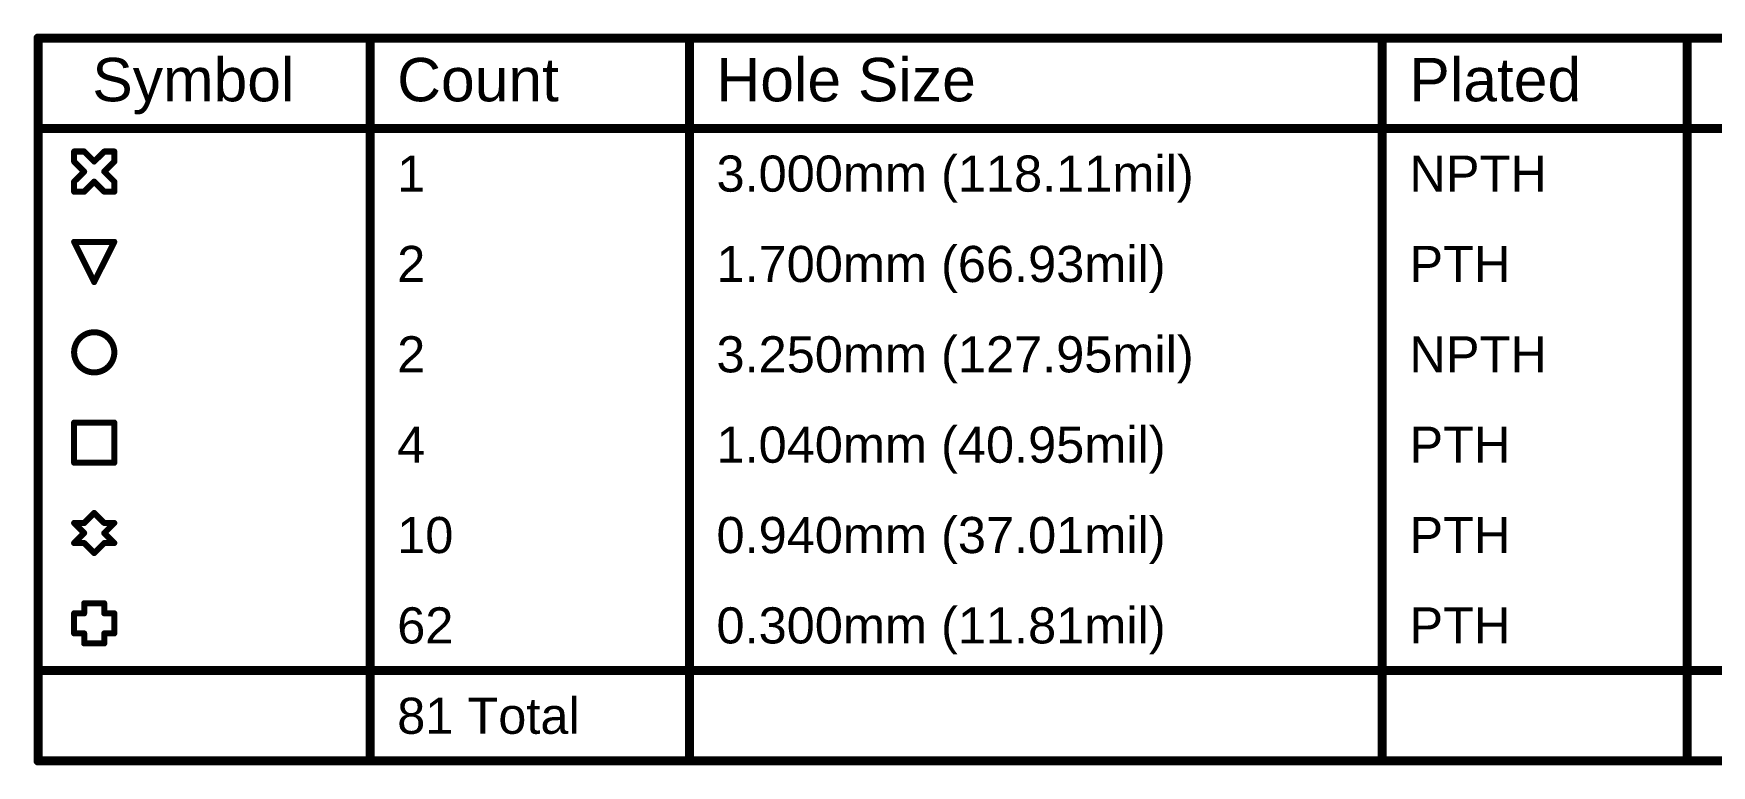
# Model space of a CAD drawing. Header units: inches. Extents: x 0 to 12.8, y -0.1 to 3.5.
# Drawn here: x 0 to 2.784, y 2.311 to 3.526 of the extents above; entities that cross this region are included whole.
import ezdxf

# ---------------------------------------------------------------- set-up
doc = ezdxf.new("R2010")
doc.units = ezdxf.units.IN
doc.header["$MEASUREMENT"] = 0
doc.layers.add('Drill Drawing', color=1, linetype='Continuous')
doc.styles.add('Arial', font='', dxfattribs={"height": 0.2})
doc.styles.get('Arial').set_extended_font_data('Arial')

msp = doc.modelspace()

# ---------------------------------------------------------------- linework, layer by layer
at = {"layer": 'Drill Drawing'}
for points in [[(0.0075, 3.5185, 0.015, 0.015, 0), (12.7519, 3.5185, 0.015, 0.015, 0)], [(0.0075, 2.3185, 0.015, 0.015, 0), (0.0075, 3.5185, 0.015, 0.015, 0)], [(0.5584, 2.3185, 0.015, 0.015, 0), (0.5584, 3.5185, 0.015, 0.015, 0)], [(1.0882, 2.3185, 0.015, 0.015, 0), (1.0882, 3.5185, 0.015, 0.015, 0)], [(2.2379, 2.3185, 0.015, 0.015, 0), (2.2379, 3.5185, 0.015, 0.015, 0)], [(2.7438, 2.3185, 0.015, 0.015, 0), (2.7438, 3.5185, 0.015, 0.015, 0)], [(0.0075, 3.3685, 0.015, 0.015, 0), (12.7519, 3.3685, 0.015, 0.015, 0)], [(0.0673, 3.3135, 0.01, 0.01, 0), (0.0673, 3.3302, 0.01, 0.01, 0)], [(0.0673, 3.3302, 0.01, 0.01, 0), (0.084, 3.3302, 0.01, 0.01, 0)], [(0.0673, 3.3135, 0.01, 0.01, 0), (0.084, 3.2968, 0.01, 0.01, 0)], [(0.084, 3.3302, 0.01, 0.01, 0), (0.1006, 3.3135, 0.01, 0.01, 0)], [(0.1006, 3.3135, 0.01, 0.01, 0), (0.1173, 3.3302, 0.01, 0.01, 0)], [(0.1173, 3.3302, 0.01, 0.01, 0), (0.134, 3.3302, 0.01, 0.01, 0)], [(0.1173, 3.2968, 0.01, 0.01, 0), (0.134, 3.3135, 0.01, 0.01, 0)], [(0.134, 3.3135, 0.01, 0.01, 0), (0.134, 3.3302, 0.01, 0.01, 0)], [(0.0673, 3.2802, 0.01, 0.01, 0), (0.084, 3.2968, 0.01, 0.01, 0)], [(0.1173, 3.2968, 0.01, 0.01, 0), (0.134, 3.2802, 0.01, 0.01, 0)], [(0.0673, 3.2635, 0.01, 0.01, 0), (0.0673, 3.2802, 0.01, 0.01, 0)], [(0.0673, 3.2635, 0.01, 0.01, 0), (0.084, 3.2635, 0.01, 0.01, 0)], [(0.084, 3.2635, 0.01, 0.01, 0), (0.1006, 3.2802, 0.01, 0.01, 0)], [(0.1006, 3.2802, 0.01, 0.01, 0), (0.1173, 3.2635, 0.01, 0.01, 0)], [(0.1173, 3.2635, 0.01, 0.01, 0), (0.134, 3.2635, 0.01, 0.01, 0)], [(0.134, 3.2635, 0.01, 0.01, 0), (0.134, 3.2802, 0.01, 0.01, 0)], [(0.0673, 3.1802, 0.01, 0.01, 0), (0.134, 3.1802, 0.01, 0.01, 0)], [(0.0673, 3.1802, 0.01, 0.01, 0), (0.1006, 3.1135, 0.01, 0.01, 0)], [(0.1006, 3.1135, 0.01, 0.01, 0), (0.134, 3.1802, 0.01, 0.01, 0)], [(0.0673, 2.8802, 0.01, 0.01, 0), (0.134, 2.8802, 0.01, 0.01, 0)], [(0.0673, 2.8135, 0.01, 0.01, 0), (0.0673, 2.8802, 0.01, 0.01, 0)], [(0.134, 2.8135, 0.01, 0.01, 0), (0.134, 2.8802, 0.01, 0.01, 0)], [(0.0673, 2.8135, 0.01, 0.01, 0), (0.134, 2.8135, 0.01, 0.01, 0)], [(0.084, 2.7135, 0.01, 0.01, 0), (0.1006, 2.7302, 0.01, 0.01, 0)], [(0.1006, 2.7302, 0.01, 0.01, 0), (0.1173, 2.7135, 0.01, 0.01, 0)], [(0.0673, 2.7135, 0.01, 0.01, 0), (0.084, 2.6968, 0.01, 0.01, 0)], [(0.0673, 2.7135, 0.01, 0.01, 0), (0.084, 2.7135, 0.01, 0.01, 0)], [(0.0673, 2.6802, 0.01, 0.01, 0), (0.084, 2.6968, 0.01, 0.01, 0)], [(0.1173, 2.7135, 0.01, 0.01, 0), (0.134, 2.7135, 0.01, 0.01, 0)], [(0.1173, 2.6968, 0.01, 0.01, 0), (0.134, 2.7135, 0.01, 0.01, 0)], [(0.1173, 2.6968, 0.01, 0.01, 0), (0.134, 2.6802, 0.01, 0.01, 0)], [(0.0673, 2.6802, 0.01, 0.01, 0), (0.084, 2.6802, 0.01, 0.01, 0)], [(0.084, 2.6802, 0.01, 0.01, 0), (0.1006, 2.6635, 0.01, 0.01, 0)], [(0.1006, 2.6635, 0.01, 0.01, 0), (0.1173, 2.6802, 0.01, 0.01, 0)], [(0.1173, 2.6802, 0.01, 0.01, 0), (0.134, 2.6802, 0.01, 0.01, 0)], [(0.0673, 2.5302, 0.01, 0.01, 0), (0.0673, 2.5635, 0.01, 0.01, 0)], [(0.0673, 2.5635, 0.01, 0.01, 0), (0.084, 2.5635, 0.01, 0.01, 0)], [(0.084, 2.5635, 0.01, 0.01, 0), (0.084, 2.5802, 0.01, 0.01, 0)], [(0.084, 2.5802, 0.01, 0.01, 0), (0.1173, 2.5802, 0.01, 0.01, 0)], [(0.1173, 2.5635, 0.01, 0.01, 0), (0.1173, 2.5802, 0.01, 0.01, 0)], [(0.1173, 2.5635, 0.01, 0.01, 0), (0.134, 2.5635, 0.01, 0.01, 0)], [(0.134, 2.5302, 0.01, 0.01, 0), (0.134, 2.5635, 0.01, 0.01, 0)], [(0.0673, 2.5302, 0.01, 0.01, 0), (0.084, 2.5302, 0.01, 0.01, 0)], [(0.084, 2.5135, 0.01, 0.01, 0), (0.084, 2.5302, 0.01, 0.01, 0)], [(0.1173, 2.5302, 0.01, 0.01, 0), (0.134, 2.5302, 0.01, 0.01, 0)], [(0.1173, 2.5135, 0.01, 0.01, 0), (0.1173, 2.5302, 0.01, 0.01, 0)], [(0.084, 2.5135, 0.01, 0.01, 0), (0.1173, 2.5135, 0.01, 0.01, 0)], [(0.0075, 2.4685, 0.015, 0.015, 0), (12.7519, 2.4685, 0.015, 0.015, 0)], [(0.0075, 2.3185, 0.015, 0.015, 0), (12.7519, 2.3185, 0.015, 0.015, 0)]]:
    msp.add_lwpolyline(points, format="xyseb", dxfattribs=at)
for points in [[(0.0037, 3.5185, 0.0075, 0.0075, 1), (0.0112, 3.5185, 0.0075, 0.0075, 1)], [(0.0037, 3.5185, 0.0075, 0.0075, 1), (0.0112, 3.5185, 0.0075, 0.0075, 1)], [(0.5546, 3.5185, 0.0075, 0.0075, 1), (0.5621, 3.5185, 0.0075, 0.0075, 1)], [(1.0845, 3.5185, 0.0075, 0.0075, 1), (1.092, 3.5185, 0.0075, 0.0075, 1)], [(2.2342, 3.5185, 0.0075, 0.0075, 1), (2.2417, 3.5185, 0.0075, 0.0075, 1)], [(2.74, 3.5185, 0.0075, 0.0075, 1), (2.7475, 3.5185, 0.0075, 0.0075, 1)], [(0.0037, 3.3685, 0.0075, 0.0075, 1), (0.0112, 3.3685, 0.0075, 0.0075, 1)], [(0.0648, 3.3302, 0.005, 0.005, 1), (0.0698, 3.3302, 0.005, 0.005, 1)], [(0.0648, 3.3302, 0.005, 0.005, 1), (0.0698, 3.3302, 0.005, 0.005, 1)], [(0.0648, 3.3135, 0.005, 0.005, 1), (0.0698, 3.3135, 0.005, 0.005, 1)], [(0.0648, 3.3135, 0.005, 0.005, 1), (0.0698, 3.3135, 0.005, 0.005, 1)], [(0.0815, 3.3302, 0.005, 0.005, 1), (0.0865, 3.3302, 0.005, 0.005, 1)], [(0.0815, 3.3302, 0.005, 0.005, 1), (0.0865, 3.3302, 0.005, 0.005, 1)], [(0.0981, 3.3135, 0.005, 0.005, 1), (0.1031, 3.3135, 0.005, 0.005, 1)], [(0.0981, 3.3135, 0.005, 0.005, 1), (0.1031, 3.3135, 0.005, 0.005, 1)], [(0.1148, 3.3302, 0.005, 0.005, 1), (0.1198, 3.3302, 0.005, 0.005, 1)], [(0.1148, 3.3302, 0.005, 0.005, 1), (0.1198, 3.3302, 0.005, 0.005, 1)], [(0.1315, 3.3302, 0.005, 0.005, 1), (0.1365, 3.3302, 0.005, 0.005, 1)], [(0.1315, 3.3302, 0.005, 0.005, 1), (0.1365, 3.3302, 0.005, 0.005, 1)], [(0.1315, 3.3135, 0.005, 0.005, 1), (0.1365, 3.3135, 0.005, 0.005, 1)], [(0.1315, 3.3135, 0.005, 0.005, 1), (0.1365, 3.3135, 0.005, 0.005, 1)], [(0.0815, 3.2968, 0.005, 0.005, 1), (0.0865, 3.2968, 0.005, 0.005, 1)], [(0.0815, 3.2968, 0.005, 0.005, 1), (0.0865, 3.2968, 0.005, 0.005, 1)], [(0.1148, 3.2968, 0.005, 0.005, 1), (0.1198, 3.2968, 0.005, 0.005, 1)], [(0.1148, 3.2968, 0.005, 0.005, 1), (0.1198, 3.2968, 0.005, 0.005, 1)], [(0.0648, 3.2802, 0.005, 0.005, 1), (0.0698, 3.2802, 0.005, 0.005, 1)], [(0.0648, 3.2802, 0.005, 0.005, 1), (0.0698, 3.2802, 0.005, 0.005, 1)], [(0.0648, 3.2635, 0.005, 0.005, 1), (0.0698, 3.2635, 0.005, 0.005, 1)], [(0.0648, 3.2635, 0.005, 0.005, 1), (0.0698, 3.2635, 0.005, 0.005, 1)], [(0.0815, 3.2635, 0.005, 0.005, 1), (0.0865, 3.2635, 0.005, 0.005, 1)], [(0.0815, 3.2635, 0.005, 0.005, 1), (0.0865, 3.2635, 0.005, 0.005, 1)], [(0.0981, 3.2802, 0.005, 0.005, 1), (0.1031, 3.2802, 0.005, 0.005, 1)], [(0.0981, 3.2802, 0.005, 0.005, 1), (0.1031, 3.2802, 0.005, 0.005, 1)], [(0.1148, 3.2635, 0.005, 0.005, 1), (0.1198, 3.2635, 0.005, 0.005, 1)], [(0.1148, 3.2635, 0.005, 0.005, 1), (0.1198, 3.2635, 0.005, 0.005, 1)], [(0.1315, 3.2802, 0.005, 0.005, 1), (0.1365, 3.2802, 0.005, 0.005, 1)], [(0.1315, 3.2802, 0.005, 0.005, 1), (0.1365, 3.2802, 0.005, 0.005, 1)], [(0.1315, 3.2635, 0.005, 0.005, 1), (0.1365, 3.2635, 0.005, 0.005, 1)], [(0.1315, 3.2635, 0.005, 0.005, 1), (0.1365, 3.2635, 0.005, 0.005, 1)], [(0.0648, 3.1802, 0.005, 0.005, 1), (0.0698, 3.1802, 0.005, 0.005, 1)], [(0.0648, 3.1802, 0.005, 0.005, 1), (0.0698, 3.1802, 0.005, 0.005, 1)], [(0.1315, 3.1802, 0.005, 0.005, 1), (0.1365, 3.1802, 0.005, 0.005, 1)], [(0.1315, 3.1802, 0.005, 0.005, 1), (0.1365, 3.1802, 0.005, 0.005, 1)], [(0.0981, 3.1135, 0.005, 0.005, 1), (0.1031, 3.1135, 0.005, 0.005, 1)], [(0.0981, 3.1135, 0.005, 0.005, 1), (0.1031, 3.1135, 0.005, 0.005, 1)], [(0.134, 2.9968, 0.01, 0.01, 1), (0.0673, 2.9968, 0.01, 0.01, 1)], [(0.0648, 2.9968, 0.005, 0.005, 1), (0.0698, 2.9968, 0.005, 0.005, 1)], [(0.1315, 2.9968, 0.005, 0.005, 1), (0.1365, 2.9968, 0.005, 0.005, 1)], [(0.0648, 2.8802, 0.005, 0.005, 1), (0.0698, 2.8802, 0.005, 0.005, 1)], [(0.0648, 2.8802, 0.005, 0.005, 1), (0.0698, 2.8802, 0.005, 0.005, 1)], [(0.1315, 2.8802, 0.005, 0.005, 1), (0.1365, 2.8802, 0.005, 0.005, 1)], [(0.1315, 2.8802, 0.005, 0.005, 1), (0.1365, 2.8802, 0.005, 0.005, 1)], [(0.0648, 2.8135, 0.005, 0.005, 1), (0.0698, 2.8135, 0.005, 0.005, 1)], [(0.0648, 2.8135, 0.005, 0.005, 1), (0.0698, 2.8135, 0.005, 0.005, 1)], [(0.1315, 2.8135, 0.005, 0.005, 1), (0.1365, 2.8135, 0.005, 0.005, 1)], [(0.1315, 2.8135, 0.005, 0.005, 1), (0.1365, 2.8135, 0.005, 0.005, 1)], [(0.0981, 2.7302, 0.005, 0.005, 1), (0.1031, 2.7302, 0.005, 0.005, 1)], [(0.0981, 2.7302, 0.005, 0.005, 1), (0.1031, 2.7302, 0.005, 0.005, 1)], [(0.0648, 2.7135, 0.005, 0.005, 1), (0.0698, 2.7135, 0.005, 0.005, 1)], [(0.0648, 2.7135, 0.005, 0.005, 1), (0.0698, 2.7135, 0.005, 0.005, 1)], [(0.0815, 2.7135, 0.005, 0.005, 1), (0.0865, 2.7135, 0.005, 0.005, 1)], [(0.0815, 2.7135, 0.005, 0.005, 1), (0.0865, 2.7135, 0.005, 0.005, 1)], [(0.0815, 2.6968, 0.005, 0.005, 1), (0.0865, 2.6968, 0.005, 0.005, 1)], [(0.0815, 2.6968, 0.005, 0.005, 1), (0.0865, 2.6968, 0.005, 0.005, 1)], [(0.1148, 2.7135, 0.005, 0.005, 1), (0.1198, 2.7135, 0.005, 0.005, 1)], [(0.1148, 2.7135, 0.005, 0.005, 1), (0.1198, 2.7135, 0.005, 0.005, 1)], [(0.1148, 2.6968, 0.005, 0.005, 1), (0.1198, 2.6968, 0.005, 0.005, 1)], [(0.1148, 2.6968, 0.005, 0.005, 1), (0.1198, 2.6968, 0.005, 0.005, 1)], [(0.1315, 2.7135, 0.005, 0.005, 1), (0.1365, 2.7135, 0.005, 0.005, 1)], [(0.1315, 2.7135, 0.005, 0.005, 1), (0.1365, 2.7135, 0.005, 0.005, 1)], [(0.0648, 2.6802, 0.005, 0.005, 1), (0.0698, 2.6802, 0.005, 0.005, 1)], [(0.0648, 2.6802, 0.005, 0.005, 1), (0.0698, 2.6802, 0.005, 0.005, 1)], [(0.0815, 2.6802, 0.005, 0.005, 1), (0.0865, 2.6802, 0.005, 0.005, 1)], [(0.0815, 2.6802, 0.005, 0.005, 1), (0.0865, 2.6802, 0.005, 0.005, 1)], [(0.1148, 2.6802, 0.005, 0.005, 1), (0.1198, 2.6802, 0.005, 0.005, 1)], [(0.1148, 2.6802, 0.005, 0.005, 1), (0.1198, 2.6802, 0.005, 0.005, 1)], [(0.1315, 2.6802, 0.005, 0.005, 1), (0.1365, 2.6802, 0.005, 0.005, 1)], [(0.1315, 2.6802, 0.005, 0.005, 1), (0.1365, 2.6802, 0.005, 0.005, 1)], [(0.0981, 2.6635, 0.005, 0.005, 1), (0.1031, 2.6635, 0.005, 0.005, 1)], [(0.0981, 2.6635, 0.005, 0.005, 1), (0.1031, 2.6635, 0.005, 0.005, 1)], [(0.0648, 2.5635, 0.005, 0.005, 1), (0.0698, 2.5635, 0.005, 0.005, 1)], [(0.0648, 2.5635, 0.005, 0.005, 1), (0.0698, 2.5635, 0.005, 0.005, 1)], [(0.0815, 2.5802, 0.005, 0.005, 1), (0.0865, 2.5802, 0.005, 0.005, 1)], [(0.0815, 2.5802, 0.005, 0.005, 1), (0.0865, 2.5802, 0.005, 0.005, 1)], [(0.0815, 2.5635, 0.005, 0.005, 1), (0.0865, 2.5635, 0.005, 0.005, 1)], [(0.0815, 2.5635, 0.005, 0.005, 1), (0.0865, 2.5635, 0.005, 0.005, 1)], [(0.1148, 2.5802, 0.005, 0.005, 1), (0.1198, 2.5802, 0.005, 0.005, 1)], [(0.1148, 2.5802, 0.005, 0.005, 1), (0.1198, 2.5802, 0.005, 0.005, 1)], [(0.1148, 2.5635, 0.005, 0.005, 1), (0.1198, 2.5635, 0.005, 0.005, 1)], [(0.1148, 2.5635, 0.005, 0.005, 1), (0.1198, 2.5635, 0.005, 0.005, 1)], [(0.1315, 2.5635, 0.005, 0.005, 1), (0.1365, 2.5635, 0.005, 0.005, 1)], [(0.1315, 2.5635, 0.005, 0.005, 1), (0.1365, 2.5635, 0.005, 0.005, 1)], [(0.0648, 2.5302, 0.005, 0.005, 1), (0.0698, 2.5302, 0.005, 0.005, 1)], [(0.0648, 2.5302, 0.005, 0.005, 1), (0.0698, 2.5302, 0.005, 0.005, 1)], [(0.0815, 2.5302, 0.005, 0.005, 1), (0.0865, 2.5302, 0.005, 0.005, 1)], [(0.0815, 2.5302, 0.005, 0.005, 1), (0.0865, 2.5302, 0.005, 0.005, 1)], [(0.1148, 2.5302, 0.005, 0.005, 1), (0.1198, 2.5302, 0.005, 0.005, 1)], [(0.1148, 2.5302, 0.005, 0.005, 1), (0.1198, 2.5302, 0.005, 0.005, 1)], [(0.1315, 2.5302, 0.005, 0.005, 1), (0.1365, 2.5302, 0.005, 0.005, 1)], [(0.1315, 2.5302, 0.005, 0.005, 1), (0.1365, 2.5302, 0.005, 0.005, 1)], [(0.0815, 2.5135, 0.005, 0.005, 1), (0.0865, 2.5135, 0.005, 0.005, 1)], [(0.0815, 2.5135, 0.005, 0.005, 1), (0.0865, 2.5135, 0.005, 0.005, 1)], [(0.1148, 2.5135, 0.005, 0.005, 1), (0.1198, 2.5135, 0.005, 0.005, 1)], [(0.1148, 2.5135, 0.005, 0.005, 1), (0.1198, 2.5135, 0.005, 0.005, 1)], [(0.0037, 2.4685, 0.0075, 0.0075, 1), (0.0112, 2.4685, 0.0075, 0.0075, 1)], [(0.0037, 2.3185, 0.0075, 0.0075, 1), (0.0112, 2.3185, 0.0075, 0.0075, 1)], [(0.0037, 2.3185, 0.0075, 0.0075, 1), (0.0112, 2.3185, 0.0075, 0.0075, 1)], [(0.5546, 2.3185, 0.0075, 0.0075, 1), (0.5621, 2.3185, 0.0075, 0.0075, 1)], [(1.0845, 2.3185, 0.0075, 0.0075, 1), (1.092, 2.3185, 0.0075, 0.0075, 1)], [(2.2342, 2.3185, 0.0075, 0.0075, 1), (2.2417, 2.3185, 0.0075, 0.0075, 1)], [(2.74, 2.3185, 0.0075, 0.0075, 1), (2.7475, 2.3185, 0.0075, 0.0075, 1)]]:
    msp.add_lwpolyline(points, format="xyseb", close=True, dxfattribs=at)

# ---------------------------------------------------------------- texts
at = {"layer": 'Drill Drawing', "style": 'Arial'}
for s, height, p in [('Symbol', 0.072, (0.0975, 3.4135)), ('Count', 0.072, (0.6034, 3.4135)), ('Hole Size', 0.072, (1.1332, 3.4135)), ('Plated', 0.072, (2.2829, 3.4135)), ('1', 0.06, (0.6034, 3.2635)), ('3.000mm (118.11mil)', 0.06, (1.1332, 3.2635)), ('NPTH', 0.06, (2.2829, 3.2635)), ('2', 0.06, (0.6034, 3.1135)), ('1.700mm (66.93mil)', 0.06, (1.1332, 3.1135)), ('PTH', 0.06, (2.2829, 3.1135)), ('2', 0.06, (0.6034, 2.9635)), ('3.250mm (127.95mil)', 0.06, (1.1332, 2.9635)), ('NPTH', 0.06, (2.2829, 2.9635)), ('4', 0.06, (0.6034, 2.8135)), ('1.040mm (40.95mil)', 0.06, (1.1332, 2.8135)), ('PTH', 0.06, (2.2829, 2.8135)), ('10', 0.06, (0.6034, 2.6635)), ('0.940mm (37.01mil)', 0.06, (1.1332, 2.6635)), ('PTH', 0.06, (2.2829, 2.6635)), ('62', 0.06, (0.6034, 2.5135)), ('0.300mm (11.81mil)', 0.06, (1.1332, 2.5135)), ('PTH', 0.06, (2.2829, 2.5135)), ('81 Total', 0.06, (0.6034, 2.3635))]:
    msp.add_text(s, height=height, dxfattribs=at).set_placement(p)

doc.saveas('drawing.dxf')
